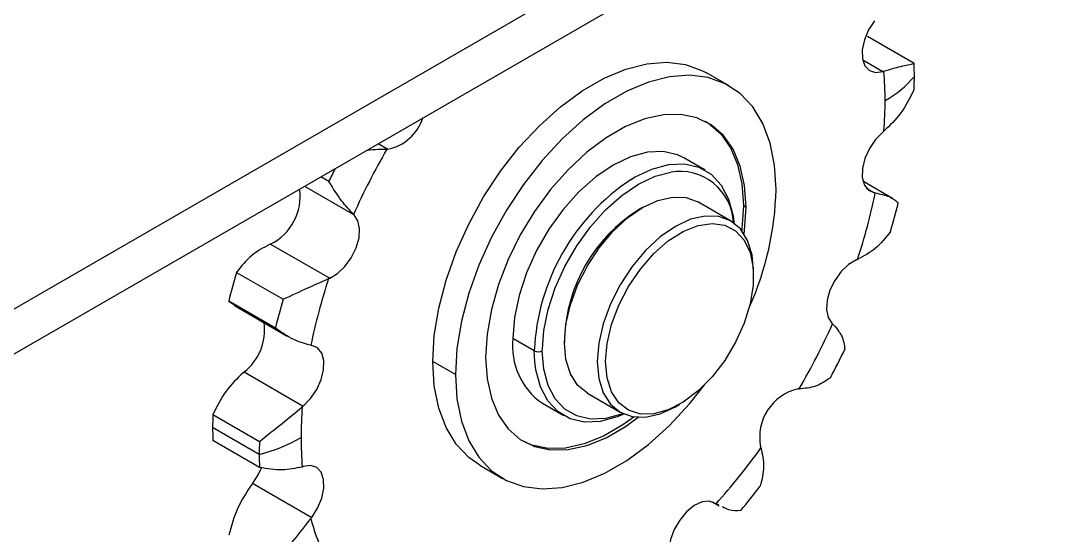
# Model space of a CAD drawing. Header units: metres. Extents: x 0 to 21025, y 0 to 14850.
# Drawn here: x 13465.8 to 13555, y 5779.4 to 5823.8 of the extents above; entities that cross this region are included whole.
import ezdxf

# ---------------------------------------------------------------- set-up
doc = ezdxf.new("R2010")
doc.units = ezdxf.units.M
doc.header["$LTSCALE"] = 25
doc.layers.add('SL4', color=4, linetype='Continuous')

msp = doc.modelspace()

# ---------------------------------------------------------------- linework, layer by layer
at = {"layer": 'SL4'}
for p, q in [((13072.59, 5572.262), (14009.488, 6113.122)), ((13072.59, 5568.373), (14009.488, 6109.233)), ((13542.824, 5820.065), (13538.803, 5822.386)), ((13538.387, 5820.378), (13540.127, 5819.374)), ((13526.868, 5818.135), (13524.909, 5819.266)), ((13496.611, 5813.155), (13497.446, 5812.673)), ((13524.817, 5810.857), (13522.978, 5811.918)), ((13492.354, 5809.902), (13491.665, 5810.3)), ((13490.248, 5809.482), (13494.543, 5807.002)), ((13540.963, 5808.437), (13538.408, 5809.912)), ((13538.692, 5809.327), (13539.392, 5808.923)), ((13519.408, 5807.651), (13519.054, 5807.447)), ((13526.999, 5806.491), (13524.171, 5808.124)), ((13528.1, 5807.821), (13528.325, 5807.691)), ((13487.33, 5804.493), (13492.428, 5801.55)), ((13484.387, 5802.052), (13488.408, 5799.731)), ((13528.972, 5801.722), (13528.972, 5802.13)), ((13487.744, 5797.243), (13483.724, 5799.564)), ((13483.724, 5799.564), (13484.237, 5799.225)), ((13484.214, 5799.186), (13488.759, 5796.563)), ((13510.072, 5795.292), (13508.234, 5796.353)), ((13512.673, 5796.395), (13512.673, 5795.986)), ((13510.112, 5794.361), (13510.072, 5795.292)), ((13510.763, 5795.292), (13510.764, 5795.455)), ((13503.277, 5793.231), (13501.318, 5794.362)), ((13485.05, 5793.465), (13490.148, 5790.522)), ((13514.647, 5791.625), (13517.475, 5789.993)), ((13510.764, 5790.761), (13512.603, 5789.699)), ((13522.238, 5790.465), (13522.592, 5790.669)), ((13482.353, 5789.798), (13486.374, 5787.477)), ((13486.357, 5786.347), (13482.336, 5788.668)), ((13486.374, 5785.237), (13482.353, 5787.558)), ((13505.367, 5785.414), (13507.325, 5784.283)), ((13485.785, 5783.862), (13490.883, 5780.919)), ((13525.429, 5782.256), (13526.008, 5781.922)), ((13525.535, 5782.211), (13525.677, 5782.13)), ((13525.99, 5781.969), (13525.739, 5782.088))]:
    msp.add_line(p, q, dxfattribs=at)
at = {"layer": 'SL4', "flags": 128}
for points in [[(13539.392, 5823.761), (13538.885, 5822.96), (13538.527, 5822.096), (13538.349, 5821.245), (13538.368, 5820.48), (13538.58, 5819.867), (13538.969, 5819.458), (13539.499, 5819.289), (13540.127, 5819.374)], [(13501.318, 5794.362), (13501.447, 5796.609), (13501.83, 5798.963), (13502.462, 5801.38), (13503.33, 5803.815), (13504.418, 5806.223), (13505.705, 5808.558), (13507.168, 5810.777), (13508.78, 5812.839), (13510.51, 5814.705), (13512.326, 5816.342), (13514.195, 5817.717), (13516.081, 5818.806), (13517.949, 5819.588), (13519.766, 5820.049), (13521.496, 5820.18), (13523.107, 5819.978), (13524.57, 5819.448), (13524.909, 5819.266)], [(13530.916, 5809.187), (13530.787, 5811.286), (13530.404, 5813.197), (13529.772, 5814.885), (13528.904, 5816.318), (13527.817, 5817.469), (13526.529, 5818.318), (13525.066, 5818.848), (13523.454, 5819.049), (13521.724, 5818.918), (13519.908, 5818.457), (13518.039, 5817.675), (13516.153, 5816.586), (13514.285, 5815.211), (13512.468, 5813.575), (13510.738, 5811.708), (13509.127, 5809.646), (13507.664, 5807.427), (13506.376, 5805.092), (13505.289, 5802.685), (13504.421, 5800.25), (13503.789, 5797.833), (13503.405, 5795.479), (13503.277, 5793.231)], [(13528.325, 5807.691), (13528.199, 5809.551), (13527.826, 5811.225), (13527.213, 5812.675), (13526.374, 5813.869), (13525.327, 5814.78), (13524.097, 5815.388), (13522.711, 5815.679), (13521.199, 5815.647), (13519.595, 5815.293), (13517.936, 5814.624), (13516.257, 5813.655), (13514.598, 5812.408), (13512.994, 5810.911), (13511.482, 5809.197), (13510.096, 5807.305), (13508.865, 5805.277), (13507.819, 5803.158), (13506.98, 5800.995), (13506.367, 5798.837), (13505.993, 5796.732), (13505.868, 5794.727)], [(13524.81, 5815.092), (13525.102, 5814.91), (13526.148, 5813.999), (13526.988, 5812.805), (13527.601, 5811.355), (13527.974, 5809.682), (13528.1, 5807.821)], [(13540.127, 5814.158), (13539.499, 5813.519), (13538.969, 5812.737), (13538.58, 5811.879), (13538.368, 5811.02), (13538.349, 5810.234), (13538.527, 5809.588), (13538.885, 5809.138), (13539.392, 5808.923)], [(13522.978, 5811.918), (13522.423, 5812.185), (13521.19, 5812.47), (13519.825, 5812.417), (13518.371, 5812.028), (13516.871, 5811.313), (13515.371, 5810.296), (13513.917, 5809.007), (13512.552, 5807.484), (13511.319, 5805.775), (13510.254, 5803.931), (13509.391, 5802.008), (13508.755, 5800.065), (13508.365, 5798.161), (13508.234, 5796.353)], [(13518.417, 5810.077), (13518.71, 5810.252), (13520.209, 5810.966), (13521.664, 5811.356), (13523.028, 5811.409), (13524.262, 5811.124), (13525.326, 5810.509), (13526.19, 5809.583), (13526.826, 5808.375), (13527.216, 5806.92), (13527.307, 5806.195)], [(13510.764, 5795.455), (13510.889, 5797.027), (13511.263, 5798.855), (13511.874, 5800.721), (13512.703, 5802.566), (13513.725, 5804.337), (13514.909, 5805.977), (13516.219, 5807.439), (13517.615, 5808.677), (13519.055, 5809.654), (13520.495, 5810.339), (13521.85, 5810.707)], [(13514.647, 5791.625), (13514.646, 5791.626), (13513.809, 5792.321), (13513.186, 5793.306), (13512.803, 5794.544), (13512.673, 5795.986), (13512.803, 5797.578), (13513.186, 5799.259), (13513.809, 5800.963), (13514.646, 5802.625), (13515.667, 5804.181), (13516.831, 5805.572), (13518.095, 5806.744), (13519.409, 5807.652), (13520.723, 5808.261), (13521.986, 5808.548), (13523.151, 5808.501), (13524.171, 5808.124)], [(13528.1, 5807.821), (13527.974, 5805.817), (13527.954, 5805.654)], [(13528.158, 5805.367), (13528.199, 5805.686), (13528.325, 5807.691)], [(13492.428, 5801.55), (13493.1, 5801.95), (13493.739, 5802.557), (13494.292, 5803.318), (13494.71, 5804.167), (13494.957, 5805.031), (13495.012, 5805.836), (13494.87, 5806.512), (13494.543, 5807.002)], [(13528.972, 5802.13), (13528.843, 5803.572), (13528.46, 5804.81), (13527.837, 5805.795), (13527, 5806.491), (13525.979, 5806.869), (13524.815, 5806.915), (13523.551, 5806.628), (13522.237, 5806.019), (13520.923, 5805.111), (13519.66, 5803.939), (13518.495, 5802.548), (13517.475, 5800.992), (13516.637, 5799.33), (13516.015, 5797.626), (13515.631, 5795.946), (13515.502, 5794.353), (13515.502, 5794.353)], [(13516.209, 5794.353), (13516.34, 5795.912), (13516.726, 5797.558), (13517.353, 5799.224), (13518.194, 5800.841), (13519.215, 5802.343), (13520.374, 5803.669), (13521.624, 5804.764), (13522.914, 5805.584), (13524.19, 5806.095), (13525.401, 5806.276), (13526.497, 5806.12), (13527.433, 5805.633), (13528.17, 5804.835), (13528.68, 5803.759), (13528.94, 5802.448), (13528.94, 5800.957), (13528.68, 5799.347), (13528.17, 5797.682), (13527.433, 5796.033), (13526.497, 5794.465), (13525.401, 5793.044), (13524.19, 5791.827), (13522.914, 5790.864), (13521.624, 5790.195), (13520.374, 5789.847), (13519.215, 5789.835), (13518.194, 5790.158), (13517.353, 5790.804), (13516.726, 5791.746), (13516.34, 5792.945), (13516.209, 5794.353)], [(13537.848, 5803.13), (13537.176, 5802.73), (13536.536, 5802.123), (13535.983, 5801.362), (13535.566, 5800.513), (13535.319, 5799.649), (13535.264, 5798.844), (13535.406, 5798.168), (13535.732, 5797.678)], [(13490.148, 5790.522), (13490.776, 5791.161), (13491.307, 5791.943), (13491.695, 5792.801), (13491.908, 5793.66), (13491.926, 5794.446), (13491.749, 5795.092), (13491.391, 5795.542), (13490.883, 5795.757)], [(13517.729, 5789.861), (13517.615, 5789.818), (13516.219, 5789.444), (13514.909, 5789.393), (13513.725, 5789.667), (13512.703, 5790.257), (13511.874, 5791.146), (13511.263, 5792.306), (13510.889, 5793.702), (13510.763, 5795.292)], [(13505.367, 5785.414), (13504.418, 5786.08), (13503.33, 5787.232), (13502.462, 5788.665), (13501.83, 5790.352), (13501.447, 5792.263), (13501.318, 5794.362)], [(13505.868, 5794.727), (13505.993, 5792.867), (13506.367, 5791.193), (13506.98, 5789.743), (13507.819, 5788.549), (13508.865, 5787.638), (13510.096, 5787.03), (13511.482, 5786.739), (13512.994, 5786.771), (13514.598, 5787.126), (13516.257, 5787.795), (13517.936, 5788.764), (13519.028, 5789.551)], [(13517.794, 5789.832), (13517.21, 5789.59), (13515.755, 5789.2), (13514.391, 5789.147), (13513.158, 5789.432), (13512.093, 5790.047), (13511.229, 5790.973), (13510.593, 5792.181), (13510.204, 5793.636), (13510.112, 5794.361)], [(13515.502, 5794.353), (13515.631, 5792.911), (13516.015, 5791.673), (13516.637, 5790.688), (13517.475, 5789.993), (13518.495, 5789.615), (13519.66, 5789.568), (13520.923, 5789.855), (13522.237, 5790.464), (13522.238, 5790.465)], [(13503.277, 5793.231), (13503.405, 5791.133), (13503.789, 5789.222), (13504.421, 5787.534), (13505.289, 5786.101), (13506.376, 5784.949), (13507.664, 5784.101), (13509.127, 5783.571), (13510.738, 5783.37), (13512.468, 5783.501), (13514.285, 5783.961), (13516.153, 5784.744), (13518.039, 5785.832), (13519.908, 5787.208), (13521.724, 5788.844), (13523.454, 5790.71), (13524.779, 5792.379)], [(13518.677, 5789.584), (13517.71, 5788.894), (13516.032, 5787.925), (13514.372, 5787.256), (13512.769, 5786.901), (13511.257, 5786.869), (13509.87, 5787.16), (13508.932, 5787.587)], [(13486.544, 5785.221), (13486.293, 5784.664), (13485.785, 5783.862)], [(13490.883, 5780.919), (13491.391, 5781.72), (13491.749, 5782.584), (13491.926, 5783.435), (13491.908, 5784.2), (13491.695, 5784.813), (13491.307, 5785.222), (13490.776, 5785.391), (13490.148, 5785.306)], [(13525.677, 5782.13), (13525.155, 5782.317), (13524.533, 5782.251), (13523.864, 5781.937), (13523.205, 5781.401), (13522.614, 5780.691), (13522.142, 5779.866), (13521.828, 5778.999), (13521.701, 5778.163)]]:
    msp.add_lwpolyline(points, dxfattribs=at)
at = {"layer": 'SL4'}
for centre, radius, start, end in [((13506.148, 5818.96), 36.693, 359.99249, 1.72651), ((13543.213, 5809.769), 10.088, 107.27975, 107.81197), ((13508.961, 5816.904), 31.355, 359.94756, 4.56954), ((13535.931, 5824.772), 9.033, 299.04532, 319.90875), ((13504.208, 5818.96), 38.632, 358.31738, 359.99287), ((13504.489, 5816.904), 35.827, 355.72534, 359.95411), ((13496.645, 5816.593), 4.001, 281.54883, 342.27615), ((13527.687, 5829.087), 19.433, 309.80446, 310.14824), ((13550.25, 5782.056), 61.11, 149.93061, 155.85297), ((13497.289, 5806.052), 6.623, 88.63483, 89.33941), ((13553.857, 5779.952), 68.408, 152.99039, 154.03575), ((13528.827, 5794.455), 18.773, 123.67712, 177.44491), ((13522.614, 5806.14), 4.631, 2.44218, 99.48719), ((13485.285, 5808.613), 4.599, 296.38857, 7.92423), ((13504.631, 5809.819), 26.292, 336.05963, 358.6227), ((13489.587, 5819.138), 50.921, 341.72409, 348.41288), ((13538.479, 5803.155), 5.839, 80.2347, 81.001), ((13526.375, 5795.853), 13.712, 122.26897, 177.73641), ((13485.88, 5821.546), 57.187, 343.77857, 346.35839), ((13498.224, 5810.971), 5.413, 226.34362, 227.14968), ((13491.974, 5793.572), 11.868, 113.03868, 113.51627), ((13533.203, 5814.051), 11.868, 293.03868, 293.51627), ((13539.297, 5786.077), 57.187, 163.77857, 166.35839), ((13540.689, 5785.542), 50.921, 161.72409, 168.41288), ((13497.072, 5790.629), 11.868, 113.03868, 113.51627), ((13543.318, 5783.756), 57.187, 163.77857, 166.35839), ((13482.268, 5797.062), 4.547, 307.71741, 8.21257), ((13480.025, 5822.624), 61.11, 329.93061, 335.85297), ((13532.051, 5793.709), 5.413, 46.34362, 47.14968), ((13491.797, 5801.525), 5.839, 260.2347, 261.001), ((13514.175, 5795.673), 5.98, 173.46674, 235.22108), ((13510.418, 5795.959), 0.751, 242.60967, 297.39033), ((13475.138, 5825.451), 68.635, 331.74964, 334.03393), ((13497.49, 5778.536), 19.433, 129.80446, 130.14824), ((13533.776, 5787.841), 4.272, 102.80111, 191.41526), ((13532.987, 5798.628), 6.623, 268.63483, 269.33941), ((13525.787, 5787.776), 35.827, 175.72534, 179.95411), ((13502.589, 5775.593), 19.433, 129.80446, 130.14824), ((13520.969, 5788.664), 38.632, 178.31738, 179.99287), ((13519.029, 5788.664), 36.693, 179.99249, 181.72651), ((13482.546, 5800.947), 15.089, 284.62992, 299.42742), ((13521.315, 5787.776), 31.355, 179.94756, 184.56954), ((13524.989, 5786.343), 38.632, 178.31738, 179.99287), ((13482.929, 5820.47), 57.496, 318.12136, 324.2895), ((13521.212, 5784.28), 8.805, 17.37575, 17.95852), ((13523.05, 5786.343), 36.693, 179.99249, 181.72651), ((13487.062, 5794.911), 10.088, 287.27975, 287.81197), ((13506.04, 5768.435), 25.461, 142.70567, 142.99278), ((13478.392, 5823.021), 64.576, 320.0159, 322.39496), ((13528.584, 5786.386), 5.155, 235.6701, 236.50283), ((13511.138, 5765.492), 25.461, 142.70567, 142.99278), ((13508.99, 5785.542), 18.788, 194.56516, 207.57792)]:
    msp.add_arc(centre, radius, start, end, dxfattribs=at)
for points, knots in [([(13540.216, 5819.402), (13540.733, 5819.558), (13541.799, 5819.88), (13542.475, 5820.002), (13542.824, 5820.065)], [0, 0, 0, 0, 0.484725, 1, 1, 1, 1]), ([(13542.824, 5817.825), (13542.475, 5817.123), (13541.799, 5815.759), (13540.733, 5814.731), (13540.216, 5814.233)], [0, 0, 0, 0, 0.515254, 1, 1, 1, 1]), ([(13495.647, 5812.599), (13495.661, 5812.601), (13496.331, 5812.687), (13496.854, 5812.681), (13497.365, 5812.675)], [0, 0, 0, 0, 0.021015, 1, 1, 1, 1]), ([(13494.488, 5807.054), (13494.143, 5807.417), (13493.432, 5808.166), (13492.72, 5809.312), (13492.354, 5809.902)], [0, 0, 0, 0, 0.484737, 1, 1, 1, 1]), ([(13539.469, 5808.91), (13539.903, 5808.814), (13540.796, 5808.617), (13541.23, 5808.249), (13541.454, 5808.059)], [0, 0, 0, 0, 0.484736, 1, 1, 1, 1]), ([(13540.79, 5805.571), (13540.377, 5805.05), (13539.576, 5804.04), (13538.473, 5803.454), (13537.939, 5803.169)], [0, 0, 0, 0, 0.515256, 1, 1, 1, 1]), ([(13487.239, 5804.454), (13486.704, 5804.17), (13485.601, 5803.583), (13484.8, 5802.573), (13484.387, 5802.052)], [0, 0, 0, 0, 0.484722, 1, 1, 1, 1]), ([(13488.408, 5799.731), (13489.135, 5800.07), (13490.546, 5800.729), (13491.752, 5801.255), (13492.337, 5801.511)], [0, 0, 0, 0, 0.515256, 1, 1, 1, 1]), ([(13535.788, 5797.626), (13536.082, 5797.292), (13536.69, 5796.603), (13536.792, 5795.809), (13536.844, 5795.4)], [0, 0, 0, 0, 0.484737, 1, 1, 1, 1]), ([(13490.806, 5795.77), (13490.323, 5795.895), (13489.325, 5796.151), (13488.282, 5796.872), (13487.744, 5797.243)], [0, 0, 0, 0, 0.484736, 1, 1, 1, 1]), ([(13484.961, 5793.39), (13484.444, 5792.892), (13483.379, 5791.864), (13482.702, 5790.501), (13482.353, 5789.798)], [0, 0, 0, 0, 0.484725, 1, 1, 1, 1]), ([(13535.597, 5792.965), (13535.189, 5792.678), (13534.396, 5792.121), (13533.396, 5792.043), (13532.911, 5792.005)], [0, 0, 0, 0, 0.515264, 1, 1, 1, 1]), ([(13486.374, 5787.477), (13487.037, 5787.998), (13488.323, 5789.01), (13489.492, 5789.978), (13490.059, 5790.447)], [0, 0, 0, 0, 0.515254, 1, 1, 1, 1]), ([(13529.615, 5786.91), (13529.733, 5786.379), (13529.975, 5785.285), (13529.696, 5784.184), (13529.551, 5783.616)], [0, 0, 0, 0, 0.484735, 1, 1, 1, 1]), ([(13490.059, 5785.278), (13489.492, 5785.151), (13488.323, 5784.888), (13487.037, 5785.118), (13486.374, 5785.237)], [0, 0, 0, 0, 0.484725, 1, 1, 1, 1]), ([(13485.708, 5783.76), (13485.275, 5783.107), (13484.381, 5781.758), (13483.947, 5780.185), (13483.724, 5779.374)], [0, 0, 0, 0, 0.4847361, 1, 1, 1, 1]), ([(13527.872, 5781.526), (13527.539, 5781.483), (13527.057, 5781.419), (13526.485, 5781.724), (13526.306, 5781.819)], [0, 0, 0, 0, 0.688416, 1, 1, 1, 1]), ([(13487.744, 5777.053), (13488.282, 5777.682), (13489.325, 5778.904), (13490.323, 5780.193), (13490.806, 5780.817)], [0, 0, 0, 0, 0.515264, 1, 1, 1, 1])]:
    msp.add_open_spline(points, degree=3, knots=knots, dxfattribs=at)

doc.saveas('drawing.dxf')
